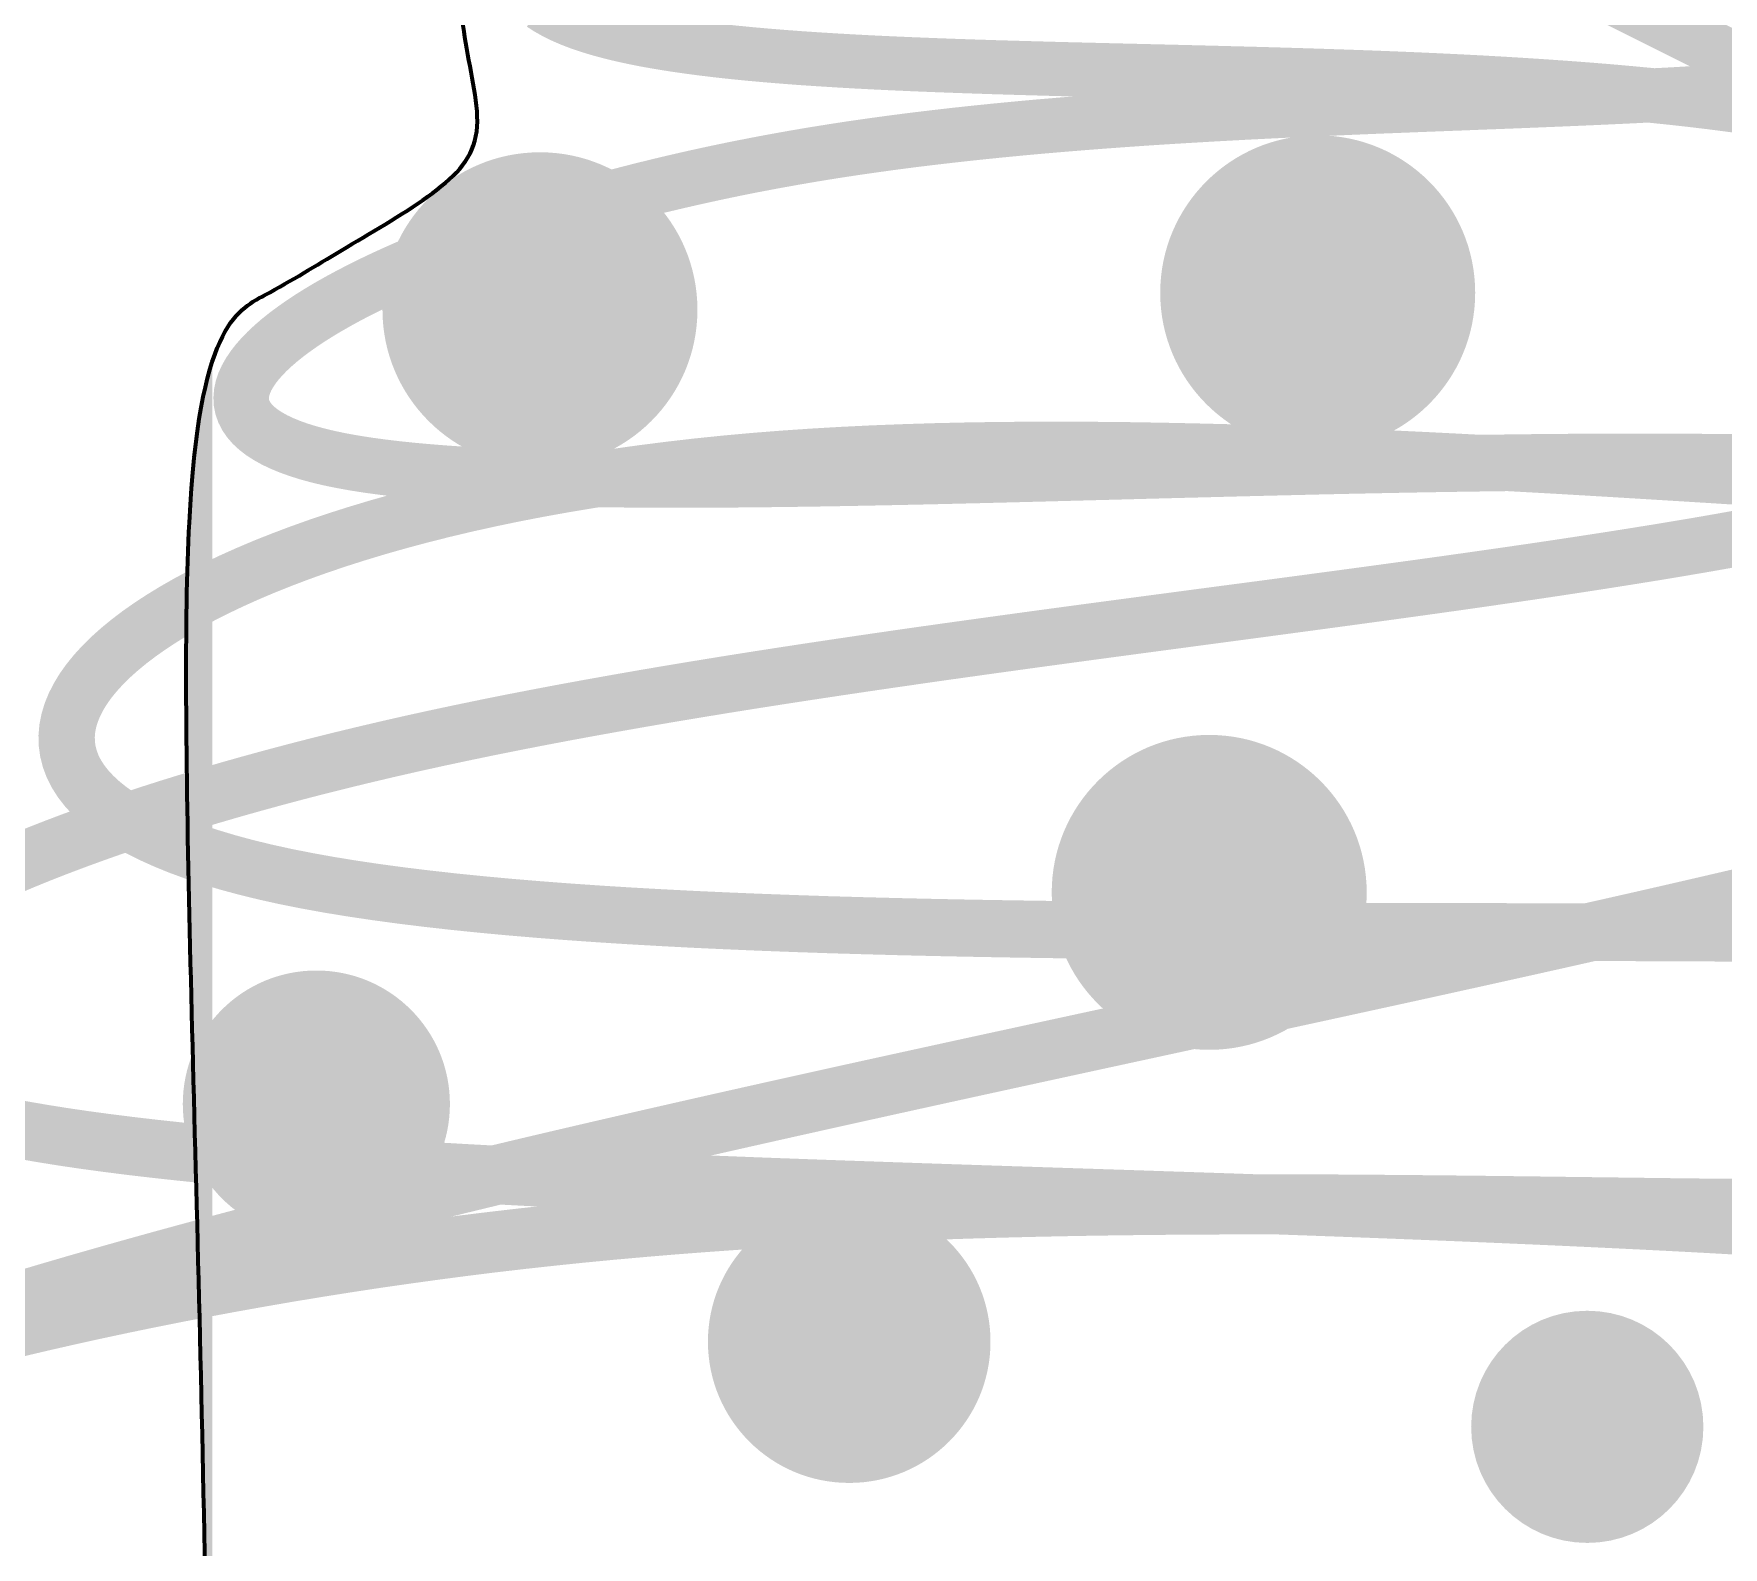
# Model space of a CAD drawing. Header units: millimetres. Extents: x 153 to 500, y 34 to 242.
# Drawn here: x 202.2 to 267.6, y 88.5 to 147.1 of the extents above; entities that cross this region are included whole.
import ezdxf

# ---------------------------------------------------------------- set-up
doc = ezdxf.new("R2010")
doc.units = ezdxf.units.MM
doc.layers.add('l1', color=7, linetype='Continuous', lineweight=211)
doc.layers.add('l3', color=7, linetype='Continuous', lineweight=211)
doc.layers.add('Star', color=7, linetype='Continuous')

msp = doc.modelspace()

# ---------------------------------------------------------------- hatches: boundary and pattern name
at = {"layer": 'l3', "transparency": 33554687}
h = msp.add_hatch(color=256, dxfattribs=at)
h.dxf.hatch_style = 1
h.set_gradient(color1=(16, 86, 137), color2=(34, 52, 110), name='INVSPHERICAL')
edge = h.paths.add_edge_path()
edge.add_arc((251.899, 137.077), 6.094, 0, 360)
h = msp.add_hatch(color=256, dxfattribs=at)
h.dxf.hatch_style = 1
h.set_gradient(color1=(255, 0, 0), color2=(128, 0, 0), name='INVSPHERICAL')
edge = h.paths.add_edge_path()
edge.add_arc((221.804, 136.421), 6.094, 0, 360)
h = msp.add_hatch(color=256, dxfattribs=at)
h.dxf.hatch_style = 1
h.set_gradient(color1=(255, 0, 0), color2=(128, 0, 0), name='INVSPHERICAL')
edge = h.paths.add_edge_path()
edge.add_arc((247.701, 113.868), 6.094, 0, 360)
h = msp.add_hatch(color=256, dxfattribs=at)
h.dxf.hatch_style = 1
h.set_gradient(color1=(255, 0, 0), color2=(128, 0, 0), name='INVSPHERICAL')
edge = h.paths.add_edge_path()
edge.add_arc((213.152, 105.676), 5.168, 0, 360)
h = msp.add_hatch(color=256, dxfattribs=at)
h.dxf.hatch_style = 1
h.set_gradient(color1=(16, 86, 137), color2=(34, 52, 110), name='INVSPHERICAL')
edge = h.paths.add_edge_path()
edge.add_arc((233.771, 96.477), 5.467, 0, 360)
h = msp.add_hatch(color=256, dxfattribs=at)
h.dxf.hatch_style = 1
h.set_gradient(color1=(255, 0, 0), color2=(128, 0, 0), name='INVSPHERICAL')
edge = h.paths.add_edge_path()
edge.add_arc((262.33, 93.181), 4.493, 0, 360)
at = {"layer": 'Star', "lineweight": 0, "true_color": 0x000000, "transparency": 33554687}
h = msp.add_hatch(color=18, dxfattribs=at)
h.dxf.hatch_style = 1
edge = h.paths.add_edge_path()
edge.add_line((209.123, 125.564), (208.709, 125.354))
edge.add_line((208.709, 125.354), (208.171, 125.065))
edge.add_line((208.171, 125.065), (208.138, 125.046))
edge.add_spline(control_points=[(208.138, 125.046), (208.123, 124.112), (208.117, 123.113), (208.118, 122.054)], knot_values=[50.772521, 50.772521, 50.772521, 50.772521, 50.874704, 50.874704, 50.874704, 50.874704], degree=3, periodic=0)
edge.add_spline(control_points=[(208.118, 122.054), (208.119, 120.596), (208.135, 119.023), (208.161, 117.348)], knot_values=[50.631782, 50.631782, 50.631782, 50.631782, 50.772521, 50.772521, 50.772521, 50.772521], degree=3, periodic=0)
edge.add_line((208.161, 117.348), (208.196, 117.359))
edge.add_line((208.196, 117.359), (208.994, 117.6))
edge.add_line((208.994, 117.6), (209.123, 117.638))
edge.add_line((209.123, 117.638), (209.123, 125.564))
edge = h.paths.add_edge_path()
edge.add_spline(control_points=[(209.123, 134.403), (208.834, 133.51), (208.586, 132.273), (208.411, 130.528)], knot_values=[51.116096, 51.116096, 51.116096, 51.116096, 51.406298, 51.406298, 51.406298, 51.406298], degree=3, periodic=0)
edge.add_spline(control_points=[(208.411, 130.528), (208.34, 129.83), (208.262, 128.784), (208.209, 127.572), (208.196, 127.253)], knot_values=[50.960292, 50.960292, 50.960292, 50.960292, 51.076388, 51.116096, 51.116096, 51.116096, 51.116096], degree=3, periodic=0)
edge.add_spline(control_points=[(208.196, 127.253), (208.193, 127.17), (208.19, 127.086), (208.187, 127.001)], knot_values=[50.949949, 50.949949, 50.949949, 50.949949, 50.960292, 50.960292, 50.960292, 50.960292], degree=3, periodic=0)
edge.add_spline(control_points=[(208.187, 127.001), (208.166, 126.386), (208.15, 125.734), (208.138, 125.046)], knot_values=[50.874704, 50.874704, 50.874704, 50.874704, 50.949949, 50.949949, 50.949949, 50.949949], degree=3, periodic=0)
edge.add_line((208.138, 125.046), (208.171, 125.065))
edge.add_line((208.171, 125.065), (208.709, 125.354))
edge.add_line((208.709, 125.354), (209.123, 125.564))
edge.add_line((209.123, 125.564), (209.123, 134.403))
edge = h.paths.add_edge_path()
edge.add_line((209.123, 115.208), (209.049, 115.23))
edge.add_line((209.049, 115.23), (208.423, 115.438))
edge.add_line((208.423, 115.438), (208.192, 115.523))
edge.add_spline(control_points=[(208.192, 115.523), (208.227, 113.708), (208.271, 111.788), (208.321, 109.778)], knot_values=[50.43527, 50.43527, 50.43527, 50.43527, 50.581699, 50.581699, 50.581699, 50.581699], degree=3, periodic=0)
edge.add_spline(control_points=[(208.321, 109.778), (208.369, 107.855), (208.421, 105.85), (208.476, 103.775)], knot_values=[50.295209, 50.295209, 50.295209, 50.295209, 50.43527, 50.43527, 50.43527, 50.43527], degree=3, periodic=0)
edge.add_line((208.476, 103.775), (208.835, 103.739))
edge.add_line((208.835, 103.739), (209.123, 103.711))
edge.add_line((209.123, 103.711), (209.123, 115.208))
edge = h.paths.add_edge_path()
edge.add_line((209.123, 117.638), (208.994, 117.6))
edge.add_line((208.994, 117.6), (208.196, 117.359))
edge.add_line((208.196, 117.359), (208.161, 117.348))
edge.add_spline(control_points=[(208.161, 117.348), (208.17, 116.753), (208.181, 116.144), (208.192, 115.523)], knot_values=[50.581699, 50.581699, 50.581699, 50.581699, 50.631782, 50.631782, 50.631782, 50.631782], degree=3, periodic=0)
edge.add_line((208.192, 115.523), (208.423, 115.438))
edge.add_line((208.423, 115.438), (209.049, 115.23))
edge.add_line((209.049, 115.23), (209.123, 115.208))
edge.add_line((209.123, 115.208), (209.123, 117.638))
edge = h.paths.add_edge_path(flags=17)
edge.add_line((209.123, 125.564), (208.709, 125.354))
edge.add_line((208.709, 125.354), (208.171, 125.065))
edge.add_line((208.171, 125.065), (208.138, 125.046))
edge.add_spline(control_points=[(208.138, 125.046), (208.123, 124.112), (208.117, 123.113), (208.118, 122.054)], knot_values=[50.772521, 50.772521, 50.772521, 50.772521, 50.874704, 50.874704, 50.874704, 50.874704], degree=3, periodic=0)
edge.add_spline(control_points=[(208.118, 122.054), (208.119, 120.596), (208.135, 119.023), (208.161, 117.348)], knot_values=[50.631782, 50.631782, 50.631782, 50.631782, 50.772521, 50.772521, 50.772521, 50.772521], degree=3, periodic=0)
edge.add_line((208.161, 117.349), (208.994, 117.6))
edge.add_line((208.994, 117.6), (209.123, 117.638))
edge.add_line((209.123, 117.638), (209.123, 125.564))
edge = h.paths.add_edge_path()
edge.add_line((209.123, 103.711), (208.835, 103.739))
edge.add_line((208.835, 103.739), (208.476, 103.775))
edge.add_spline(control_points=[(208.476, 103.775), (208.488, 103.305), (208.501, 102.83), (208.513, 102.353)], knot_values=[50.263451, 50.263451, 50.263451, 50.263451, 50.295209, 50.295209, 50.295209, 50.295209], degree=3, periodic=0)
edge.add_spline(control_points=[(208.513, 102.353), (208.516, 102.245), (208.519, 102.137), (208.522, 102.029)], knot_values=[50.256285, 50.256285, 50.256285, 50.256285, 50.263451, 50.263451, 50.263451, 50.263451], degree=3, periodic=0)
edge.add_spline(control_points=[(208.522, 102.029), (208.524, 101.948), (208.526, 101.866), (208.528, 101.784)], knot_values=[50.250877, 50.250877, 50.250877, 50.250877, 50.256285, 50.256285, 50.256285, 50.256285], degree=3, periodic=0)
edge.add_spline(control_points=[(208.528, 101.784), (208.543, 101.193), (208.559, 100.597), (208.574, 99.997)], knot_values=[50.211809, 50.211809, 50.211809, 50.211809, 50.250877, 50.250877, 50.250877, 50.250877], degree=3, periodic=0)
edge.add_line((208.574, 99.997), (209.123, 100.145))
edge.add_line((209.123, 100.145), (209.123, 103.711))
edge = h.paths.add_edge_path()
edge.add_line((209.123, 98.668), (208.774, 98.603))
edge.add_line((208.774, 98.603), (208.61, 98.572))
edge.add_spline(control_points=[(208.61, 98.572), (208.68, 95.752), (208.775, 91.706), (208.849, 87.521), (208.868, 86.348)], knot_values=[49.930051, 49.930051, 49.930051, 49.930051, 50.11116, 50.181108, 50.181108, 50.181108, 50.181108], degree=3, periodic=0)
edge.add_line((208.868, 86.348), (209.123, 86.349))
edge.add_line((209.123, 86.349), (209.123, 98.668))
edge = h.paths.add_edge_path()
edge.add_line((209.123, 100.145), (208.574, 99.997))
edge.add_spline(control_points=[(208.574, 99.997), (208.586, 99.525), (208.598, 99.049), (208.61, 98.572)], knot_values=[50.181108, 50.181108, 50.181108, 50.181108, 50.211809, 50.211809, 50.211809, 50.211809], degree=3, periodic=0)
edge.add_line((208.61, 98.572), (208.774, 98.603))
edge.add_line((208.774, 98.603), (209.123, 98.668))
edge.add_line((209.123, 98.668), (209.123, 100.145))
edge = h.paths.add_edge_path()
edge.add_line((209.123, 86.349), (208.868, 86.348))
edge.add_spline(control_points=[(208.868, 86.348), (208.874, 85.953), (208.881, 85.557), (208.887, 85.161)], knot_values=[49.906502, 49.906502, 49.906502, 49.906502, 49.930051, 49.930051, 49.930051, 49.930051], degree=3, periodic=0)
edge.add_spline(control_points=[(208.887, 85.161), (208.888, 85.062), (208.89, 84.964), (208.891, 84.865)], knot_values=[49.900636, 49.900636, 49.900636, 49.900636, 49.906502, 49.906502, 49.906502, 49.906502], degree=3, periodic=0)
edge.add_line((208.891, 84.865), (209.123, 84.854))
edge.add_line((209.123, 84.854), (209.123, 86.349))
edge = h.paths.add_edge_path()
edge.add_line((209.123, 84.854), (208.891, 84.865))
edge.add_spline(control_points=[(208.891, 84.865), (208.898, 84.446), (208.904, 84.027), (208.91, 83.607)], knot_values=[49.875781, 49.875781, 49.875781, 49.875781, 49.900636, 49.900636, 49.900636, 49.900636], degree=3, periodic=0)
edge.add_spline(control_points=[(208.91, 83.607), (208.914, 83.349), (208.917, 83.091), (208.921, 82.832)], knot_values=[49.860479, 49.860479, 49.860479, 49.860479, 49.875781, 49.875781, 49.875781, 49.875781], degree=3, periodic=0)
edge.add_spline(control_points=[(208.921, 82.832), (208.935, 81.82), (208.948, 80.807), (208.96, 79.794)], knot_values=[49.800649, 49.800649, 49.800649, 49.800649, 49.860479, 49.860479, 49.860479, 49.860479], degree=3, periodic=0)
edge.add_line((208.96, 79.794), (209.123, 79.816))
edge.add_line((209.123, 79.816), (209.123, 84.854))
edge = h.paths.add_edge_path()
edge.add_line((209.123, 79.816), (208.96, 79.794))
edge.add_spline(control_points=[(208.96, 79.794), (208.987, 77.613), (209.009, 75.434), (209.027, 73.281)], knot_values=[49.67186, 49.67186, 49.67186, 49.67186, 49.800649, 49.800649, 49.800649, 49.800649], degree=3, periodic=0)
edge.add_spline(control_points=[(209.027, 73.281), (209.036, 72.224), (209.044, 71.174), (209.052, 70.132)], knot_values=[49.608624, 49.608624, 49.608624, 49.608624, 49.67186, 49.67186, 49.67186, 49.67186], degree=3, periodic=0)
edge.add_line((209.052, 70.132), (209.123, 70.137))
edge.add_line((209.123, 70.137), (209.123, 79.816))
edge = h.paths.add_edge_path()
edge.add_line((209.123, 70.137), (209.052, 70.132))
edge.add_spline(control_points=[(209.052, 70.132), (209.068, 67.854), (209.081, 65.621), (209.09, 63.462)], knot_values=[49.470287, 49.470287, 49.470287, 49.470287, 49.608624, 49.608624, 49.608624, 49.608624], degree=3, periodic=0)
edge.add_line((209.09, 63.462), (209.123, 63.461))
edge.add_line((209.123, 63.461), (209.123, 70.137))
h = msp.add_hatch(color=18, dxfattribs=at)
h.dxf.hatch_style = 1
edge = h.paths.add_edge_path()
edge.add_line((209.123, 125.564), (208.709, 125.354))
edge.add_line((208.709, 125.354), (208.171, 125.065))
edge.add_line((208.171, 125.065), (208.138, 125.046))
edge.add_spline(control_points=[(208.138, 125.046), (208.123, 124.112), (208.117, 123.113), (208.118, 122.054)], knot_values=[50.772521, 50.772521, 50.772521, 50.772521, 50.874704, 50.874704, 50.874704, 50.874704], degree=3, periodic=0)
edge.add_spline(control_points=[(208.118, 122.054), (208.119, 120.596), (208.135, 119.023), (208.161, 117.348)], knot_values=[50.631782, 50.631782, 50.631782, 50.631782, 50.772521, 50.772521, 50.772521, 50.772521], degree=3, periodic=0)
edge.add_line((208.161, 117.348), (208.196, 117.359))
edge.add_line((208.196, 117.359), (208.994, 117.6))
edge.add_line((208.994, 117.6), (209.123, 117.638))
edge.add_line((209.123, 117.638), (209.123, 125.564))
edge = h.paths.add_edge_path()
edge.add_line((209.123, 117.638), (208.994, 117.6))
edge.add_line((208.994, 117.6), (208.196, 117.359))
edge.add_line((208.196, 117.359), (208.161, 117.348))
edge.add_spline(control_points=[(208.161, 117.348), (208.17, 116.753), (208.181, 116.144), (208.192, 115.523)], knot_values=[50.581699, 50.581699, 50.581699, 50.581699, 50.631782, 50.631782, 50.631782, 50.631782], degree=3, periodic=0)
edge.add_line((208.192, 115.523), (208.423, 115.438))
edge.add_line((208.423, 115.438), (209.049, 115.23))
edge.add_line((209.049, 115.23), (209.123, 115.208))
edge.add_line((209.123, 115.208), (209.123, 117.638))
edge = h.paths.add_edge_path()
edge.add_line((209.123, 115.208), (209.049, 115.23))
edge.add_line((209.049, 115.23), (208.423, 115.438))
edge.add_line((208.423, 115.438), (208.192, 115.523))
edge.add_spline(control_points=[(208.192, 115.523), (208.227, 113.708), (208.271, 111.788), (208.321, 109.778)], knot_values=[50.43527, 50.43527, 50.43527, 50.43527, 50.581699, 50.581699, 50.581699, 50.581699], degree=3, periodic=0)
edge.add_spline(control_points=[(208.321, 109.778), (208.369, 107.855), (208.421, 105.85), (208.476, 103.775)], knot_values=[50.295209, 50.295209, 50.295209, 50.295209, 50.43527, 50.43527, 50.43527, 50.43527], degree=3, periodic=0)
edge.add_line((208.476, 103.775), (208.835, 103.739))
edge.add_line((208.835, 103.739), (209.123, 103.711))
edge.add_line((209.123, 103.711), (209.123, 115.208))
edge = h.paths.add_edge_path()
edge.add_spline(control_points=[(209.123, 134.403), (208.834, 133.51), (208.586, 132.273), (208.411, 130.528)], knot_values=[51.116096, 51.116096, 51.116096, 51.116096, 51.406298, 51.406298, 51.406298, 51.406298], degree=3, periodic=0)
edge.add_spline(control_points=[(208.411, 130.528), (208.34, 129.83), (208.262, 128.784), (208.209, 127.572), (208.196, 127.253)], knot_values=[50.960292, 50.960292, 50.960292, 50.960292, 51.076388, 51.116096, 51.116096, 51.116096, 51.116096], degree=3, periodic=0)
edge.add_spline(control_points=[(208.196, 127.253), (208.193, 127.17), (208.19, 127.086), (208.187, 127.001)], knot_values=[50.949949, 50.949949, 50.949949, 50.949949, 50.960292, 50.960292, 50.960292, 50.960292], degree=3, periodic=0)
edge.add_spline(control_points=[(208.187, 127.001), (208.166, 126.386), (208.15, 125.734), (208.138, 125.046)], knot_values=[50.874704, 50.874704, 50.874704, 50.874704, 50.949949, 50.949949, 50.949949, 50.949949], degree=3, periodic=0)
edge.add_line((208.138, 125.046), (208.171, 125.065))
edge.add_line((208.171, 125.065), (208.709, 125.354))
edge.add_line((208.709, 125.354), (209.123, 125.564))
edge.add_line((209.123, 125.564), (209.123, 134.403))
edge = h.paths.add_edge_path()
edge.add_line((209.123, 103.711), (208.835, 103.739))
edge.add_line((208.835, 103.739), (208.476, 103.775))
edge.add_spline(control_points=[(208.476, 103.775), (208.488, 103.305), (208.501, 102.83), (208.513, 102.353)], knot_values=[50.263451, 50.263451, 50.263451, 50.263451, 50.295209, 50.295209, 50.295209, 50.295209], degree=3, periodic=0)
edge.add_spline(control_points=[(208.513, 102.353), (208.516, 102.245), (208.519, 102.137), (208.522, 102.029)], knot_values=[50.256285, 50.256285, 50.256285, 50.256285, 50.263451, 50.263451, 50.263451, 50.263451], degree=3, periodic=0)
edge.add_spline(control_points=[(208.522, 102.029), (208.524, 101.948), (208.526, 101.866), (208.528, 101.784)], knot_values=[50.250877, 50.250877, 50.250877, 50.250877, 50.256285, 50.256285, 50.256285, 50.256285], degree=3, periodic=0)
edge.add_spline(control_points=[(208.528, 101.784), (208.543, 101.193), (208.559, 100.597), (208.574, 99.997)], knot_values=[50.211809, 50.211809, 50.211809, 50.211809, 50.250877, 50.250877, 50.250877, 50.250877], degree=3, periodic=0)
edge.add_line((208.574, 99.997), (209.123, 100.145))
edge.add_line((209.123, 100.145), (209.123, 103.711))
edge = h.paths.add_edge_path()
edge.add_line((209.123, 98.668), (208.774, 98.603))
edge.add_line((208.774, 98.603), (208.61, 98.572))
edge.add_spline(control_points=[(208.61, 98.572), (208.68, 95.752), (208.775, 91.706), (208.849, 87.521), (208.868, 86.348)], knot_values=[49.930051, 49.930051, 49.930051, 49.930051, 50.11116, 50.181108, 50.181108, 50.181108, 50.181108], degree=3, periodic=0)
edge.add_line((208.868, 86.348), (209.123, 86.349))
edge.add_line((209.123, 86.349), (209.123, 98.668))
edge = h.paths.add_edge_path()
edge.add_line((209.123, 100.145), (208.574, 99.997))
edge.add_spline(control_points=[(208.574, 99.997), (208.586, 99.525), (208.598, 99.049), (208.61, 98.572)], knot_values=[50.181108, 50.181108, 50.181108, 50.181108, 50.211809, 50.211809, 50.211809, 50.211809], degree=3, periodic=0)
edge.add_line((208.61, 98.572), (208.774, 98.603))
edge.add_line((208.774, 98.603), (209.123, 98.668))
edge.add_line((209.123, 98.668), (209.123, 100.145))
edge = h.paths.add_edge_path()
edge.add_line((209.123, 86.349), (208.868, 86.348))
edge.add_spline(control_points=[(208.868, 86.348), (208.874, 85.953), (208.881, 85.557), (208.887, 85.161)], knot_values=[49.906502, 49.906502, 49.906502, 49.906502, 49.930051, 49.930051, 49.930051, 49.930051], degree=3, periodic=0)
edge.add_spline(control_points=[(208.887, 85.161), (208.888, 85.062), (208.89, 84.964), (208.891, 84.865)], knot_values=[49.900636, 49.900636, 49.900636, 49.900636, 49.906502, 49.906502, 49.906502, 49.906502], degree=3, periodic=0)
edge.add_line((208.891, 84.865), (209.123, 84.854))
edge.add_line((209.123, 84.854), (209.123, 86.349))
edge = h.paths.add_edge_path()
edge.add_line((209.123, 84.854), (208.891, 84.865))
edge.add_spline(control_points=[(208.891, 84.865), (208.898, 84.446), (208.904, 84.027), (208.91, 83.607)], knot_values=[49.875781, 49.875781, 49.875781, 49.875781, 49.900636, 49.900636, 49.900636, 49.900636], degree=3, periodic=0)
edge.add_spline(control_points=[(208.91, 83.607), (208.914, 83.349), (208.917, 83.091), (208.921, 82.832)], knot_values=[49.860479, 49.860479, 49.860479, 49.860479, 49.875781, 49.875781, 49.875781, 49.875781], degree=3, periodic=0)
edge.add_spline(control_points=[(208.921, 82.832), (208.935, 81.82), (208.948, 80.807), (208.96, 79.794)], knot_values=[49.800649, 49.800649, 49.800649, 49.800649, 49.860479, 49.860479, 49.860479, 49.860479], degree=3, periodic=0)
edge.add_line((208.96, 79.794), (209.123, 79.816))
edge.add_line((209.123, 79.816), (209.123, 84.854))
edge = h.paths.add_edge_path()
edge.add_line((209.123, 79.816), (208.96, 79.794))
edge.add_spline(control_points=[(208.96, 79.794), (208.987, 77.613), (209.009, 75.434), (209.027, 73.281)], knot_values=[49.67186, 49.67186, 49.67186, 49.67186, 49.800649, 49.800649, 49.800649, 49.800649], degree=3, periodic=0)
edge.add_spline(control_points=[(209.027, 73.281), (209.036, 72.224), (209.044, 71.174), (209.052, 70.132)], knot_values=[49.608624, 49.608624, 49.608624, 49.608624, 49.67186, 49.67186, 49.67186, 49.67186], degree=3, periodic=0)
edge.add_line((209.052, 70.132), (209.123, 70.137))
edge.add_line((209.123, 70.137), (209.123, 79.816))

# ---------------------------------------------------------------- linework, layer by layer
at = {"layer": 'l1', "color": 253, "true_color": 0xa1a1a1}
for points in [[(262.742, 148.771, 2.053, 2.054, 0), (263.714, 148.285, 2.054, 2.055, 0), (264.689, 147.798, 2.055, 2.056, 0), (265.665, 147.311, 2.056, 2.057, 0), (266.641, 146.824, 2.057, 2.058, 0), (267.617, 146.338, 2.058, 2.059, 0), (268.591, 145.852, 2.059, 2.06, 0), (269.562, 145.368, 2.06, 2.061, 0)], [(269.57, 129.836, 2.11, 2.111, 0), (268.395, 129.91, 2.111, 2.113, 0), (267.206, 129.986, 2.113, 2.114, 0), (266.003, 130.061, 2.114, 2.115, 0), (264.788, 130.136, 2.115, 2.116, 0), (263.562, 130.211, 2.116, 2.117, 0), (262.326, 130.285, 2.117, 2.118, 0), (261.08, 130.358, 2.118, 2.12, 0), (259.826, 130.429, 2.12, 2.121, 0), (258.566, 130.498, 2.121, 2.122, 0), (257.299, 130.564, 2.122, 2.123, 0), (256.027, 130.628, 2.123, 2.124, 0), (254.752, 130.688, 2.124, 2.126, 0), (253.474, 130.745, 2.126, 2.127, 0), (252.194, 130.797, 2.127, 2.128, 0), (250.913, 130.845, 2.128, 2.129, 0), (249.633, 130.888, 2.129, 2.131, 0), (248.354, 130.926, 2.131, 2.132, 0), (247.078, 130.957, 2.132, 2.133, 0), (245.805, 130.983, 2.133, 2.134, 0), (244.537, 131.003, 2.134, 2.135, 0), (243.275, 131.015, 2.135, 2.137, 0), (242.019, 131.02, 2.137, 2.138, 0), (240.772, 131.017, 2.138, 2.139, 0), (239.533, 131.007, 2.139, 2.14, 0), (238.304, 130.987, 2.14, 2.141, 0), (237.086, 130.959, 2.141, 2.142, 0), (235.88, 130.921, 2.142, 2.144, 0), (234.687, 130.874, 2.144, 2.145, 0), (233.508, 130.816, 2.145, 2.146, 0), (232.345, 130.748, 2.146, 2.147, 0), (231.198, 130.669, 2.147, 2.148, 0), (230.068, 130.579, 2.148, 2.149, 0), (228.957, 130.477, 2.149, 2.15, 0), (227.864, 130.364, 2.15, 2.151, 0), (226.791, 130.239, 2.151, 2.152, 0), (225.737, 130.104, 2.152, 2.153, 0), (224.703, 129.958, 2.153, 2.154, 0), (223.689, 129.802, 2.154, 2.155, 0), (222.695, 129.636, 2.155, 2.156, 0), (221.722, 129.461, 2.156, 2.157, 0), (220.771, 129.277, 2.157, 2.158, 0), (219.841, 129.084, 2.158, 2.159, 0), (218.933, 128.883, 2.159, 2.16, 0), (218.047, 128.673, 2.16, 2.161, 0), (217.183, 128.455, 2.161, 2.161, 0), (216.343, 128.23, 2.161, 2.162, 0), (215.526, 127.998, 2.162, 2.163, 0), (214.732, 127.759, 2.163, 2.164, 0), (213.963, 127.514, 2.164, 2.164, 0), (213.217, 127.262, 2.164, 2.165, 0), (212.496, 127.004, 2.165, 2.166, 0), (211.801, 126.741, 2.166, 2.167, 0), (211.13, 126.473, 2.167, 2.167, 0), (210.486, 126.2, 2.167, 2.168, 0), (209.867, 125.922, 2.168, 2.169, 0), (209.275, 125.64, 2.169, 2.169, 0), (208.709, 125.354, 2.169, 2.17, 0), (208.171, 125.065, 2.17, 2.17, 0), (207.659, 124.772, 2.17, 2.171, 0), (207.176, 124.476, 2.171, 2.171, 0), (206.721, 124.178, 2.171, 2.172, 0), (206.294, 123.878, 2.172, 2.172, 0), (205.896, 123.575, 2.172, 2.173, 0), (205.527, 123.271, 2.173, 2.173, 0), (205.187, 122.966, 2.173, 2.174, 0), (204.878, 122.66, 2.174, 2.174, 0), (204.598, 122.353, 2.174, 2.174, 0), (204.349, 122.046, 2.174, 2.175, 0), (204.131, 121.739, 2.175, 2.175, 0), (203.944, 121.432, 2.175, 2.175, 0), (203.789, 121.126, 2.175, 2.176, 0), (203.665, 120.821, 2.176, 2.176, 0), (203.574, 120.518, 2.176, 2.176, 0), (203.515, 120.216, 2.176, 2.177, 0), (203.489, 119.916, 2.177, 2.177, 0), (203.497, 119.618, 2.177, 2.177, 0), (203.538, 119.323, 2.177, 2.178, 0), (203.613, 119.031, 2.178, 2.178, 0), (203.722, 118.742, 2.178, 2.178, 0), (203.866, 118.457, 2.178, 2.178, 0), (204.045, 118.176, 2.178, 2.179, 0), (204.26, 117.899, 2.179, 2.179, 0), (204.51, 117.627, 2.179, 2.179, 0), (204.796, 117.359, 2.179, 2.18, 0), (205.118, 117.097, 2.18, 2.18, 0), (205.478, 116.841, 2.18, 2.181, 0), (205.874, 116.59, 2.181, 2.181, 0), (206.307, 116.346, 2.181, 2.182, 0), (206.779, 116.108, 2.182, 2.182, 0), (207.288, 115.878, 2.182, 2.183, 0), (207.836, 115.654, 2.183, 2.183, 0), (208.423, 115.438, 2.183, 2.184, 0), (209.049, 115.23, 2.184, 2.185, 0), (209.714, 115.03, 2.185, 2.185, 0), (210.42, 114.839, 2.185, 2.186, 0), (211.165, 114.657, 2.186, 2.187, 0), (211.951, 114.483, 2.187, 2.188, 0), (212.776, 114.319, 2.188, 2.189, 0), (213.639, 114.163, 2.189, 2.189, 0), (214.539, 114.016, 2.189, 2.19, 0), (215.475, 113.877, 2.19, 2.191, 0), (216.445, 113.746, 2.191, 2.192, 0), (217.448, 113.623, 2.192, 2.193, 0), (218.484, 113.507, 2.193, 2.194, 0), (219.551, 113.399, 2.194, 2.195, 0), (220.647, 113.297, 2.195, 2.196, 0), (221.772, 113.203, 2.196, 2.197, 0), (222.924, 113.115, 2.197, 2.199, 0), (224.102, 113.033, 2.199, 2.2, 0), (225.305, 112.957, 2.2, 2.201, 0), (226.532, 112.888, 2.201, 2.202, 0), (227.781, 112.823, 2.202, 2.203, 0), (229.052, 112.765, 2.203, 2.205, 0), (230.342, 112.711, 2.205, 2.206, 0), (231.652, 112.662, 2.206, 2.207, 0), (232.979, 112.617, 2.207, 2.208, 0), (234.323, 112.578, 2.208, 2.21, 0), (235.682, 112.542, 2.21, 2.211, 0), (237.055, 112.51, 2.211, 2.212, 0), (238.441, 112.482, 2.212, 2.214, 0), (239.838, 112.457, 2.214, 2.215, 0), (241.247, 112.435, 2.215, 2.216, 0), (242.664, 112.416, 2.216, 2.218, 0), (244.089, 112.4, 2.218, 2.219, 0), (245.522, 112.387, 2.219, 2.22, 0), (246.96, 112.376, 2.22, 2.222, 0), (248.402, 112.366, 2.222, 2.223, 0), (249.848, 112.359, 2.223, 2.225, 0), (251.296, 112.352, 2.225, 2.226, 0), (252.744, 112.347, 2.226, 2.227, 0), (254.193, 112.344, 2.227, 2.229, 0), (255.64, 112.34, 2.229, 2.23, 0), (257.084, 112.338, 2.23, 2.231, 0), (258.524, 112.336, 2.231, 2.233, 0), (259.959, 112.333, 2.233, 2.234, 0), (261.387, 112.331, 2.234, 2.236, 0), (262.808, 112.328, 2.236, 2.237, 0), (264.221, 112.324, 2.237, 2.238, 0), (265.623, 112.32, 2.238, 2.24, 0), (267.014, 112.314, 2.24, 2.241, 0), (268.393, 112.307, 2.241, 2.242, 0), (269.758, 112.298, 2.242, 2.244, 0)], [(269.414, 101.613, 2.308, 2.309, 0), (268.402, 101.621, 2.309, 2.31, 0), (267.381, 101.631, 2.31, 2.311, 0), (266.351, 101.641, 2.311, 2.312, 0), (265.313, 101.653, 2.312, 2.313, 0), (264.266, 101.666, 2.313, 2.314, 0), (263.211, 101.679, 2.314, 2.315, 0), (262.149, 101.692, 2.315, 2.316, 0), (261.079, 101.705, 2.316, 2.317, 0), (260.003, 101.719, 2.317, 2.318, 0), (258.919, 101.731, 2.318, 2.319, 0), (257.829, 101.744, 2.319, 2.32, 0), (256.732, 101.755, 2.32, 2.321, 0), (255.63, 101.765, 2.321, 2.322, 0), (254.522, 101.774, 2.322, 2.324, 0), (253.408, 101.782, 2.324, 2.325, 0), (252.289, 101.788, 2.325, 2.326, 0), (251.165, 101.792, 2.326, 2.327, 0), (250.037, 101.793, 2.327, 2.328, 0), (248.904, 101.793, 2.328, 2.329, 0), (247.767, 101.789, 2.329, 2.33, 0), (246.626, 101.783, 2.33, 2.331, 0), (245.482, 101.774, 2.331, 2.332, 0), (244.335, 101.761, 2.332, 2.333, 0), (243.184, 101.745, 2.333, 2.334, 0), (242.031, 101.725, 2.334, 2.335, 0), (240.875, 101.701, 2.335, 2.337, 0), (239.717, 101.673, 2.337, 2.338, 0), (238.558, 101.64, 2.338, 2.339, 0), (237.397, 101.603, 2.339, 2.34, 0), (236.234, 101.561, 2.34, 2.341, 0), (235.07, 101.514, 2.341, 2.342, 0), (233.906, 101.461, 2.342, 2.343, 0), (232.741, 101.403, 2.343, 2.344, 0), (231.576, 101.339, 2.344, 2.345, 0), (230.411, 101.269, 2.345, 2.347, 0), (229.246, 101.193, 2.347, 2.348, 0), (228.082, 101.11, 2.348, 2.349, 0), (226.918, 101.021, 2.349, 2.35, 0), (225.756, 100.924, 2.35, 2.351, 0), (224.596, 100.821, 2.351, 2.352, 0), (223.437, 100.71, 2.352, 2.353, 0), (222.28, 100.591, 2.353, 2.354, 0), (221.125, 100.465, 2.354, 2.355, 0), (219.973, 100.331, 2.355, 2.357, 0), (218.824, 100.189, 2.357, 2.358, 0), (217.679, 100.039, 2.358, 2.359, 0), (216.54, 99.882, 2.359, 2.36, 0), (215.406, 99.719, 2.36, 2.361, 0), (214.279, 99.548, 2.361, 2.362, 0), (213.16, 99.371, 2.362, 2.363, 0), (212.049, 99.188, 2.363, 2.364, 0), (210.947, 98.998, 2.364, 2.365, 0), (209.855, 98.803, 2.365, 2.366, 0), (208.774, 98.603, 2.366, 2.367, 0), (207.705, 98.398, 2.367, 2.368, 0), (206.648, 98.187, 2.368, 2.369, 0), (205.605, 97.972, 2.369, 2.37, 0), (204.576, 97.753, 2.37, 2.371, 0), (203.562, 97.529, 2.371, 2.372, 0), (202.563, 97.302, 2.372, 2.373, 0), (201.582, 97.071, 2.373, 2.374, 0), (200.618, 96.837, 2.374, 2.375, 0)]]:
    msp.add_lwpolyline(points, format="xyseb", dxfattribs=at)
at = {"layer": 'l1', "color": 7, "true_color": 0xf2f2f2}
for points in [[(221.864, 148.247, 2.076, 2.077, 0), (222.111, 148.087, 2.077, 2.077, 0), (222.382, 147.934, 2.077, 2.077, 0), (222.678, 147.787, 2.077, 2.078, 0), (223, 147.647, 2.078, 2.078, 0), (223.347, 147.514, 2.078, 2.078, 0), (223.72, 147.388, 2.078, 2.079, 0), (224.117, 147.268, 2.079, 2.079, 0), (224.538, 147.155, 2.079, 2.08, 0), (224.982, 147.047, 2.08, 2.08, 0), (225.449, 146.946, 2.08, 2.081, 0), (225.938, 146.85, 2.081, 2.081, 0), (226.448, 146.76, 2.081, 2.082, 0), (226.979, 146.675, 2.082, 2.082, 0), (227.53, 146.595, 2.082, 2.083, 0), (228.101, 146.52, 2.083, 2.083, 0), (228.69, 146.449, 2.083, 2.084, 0), (229.298, 146.383, 2.084, 2.085, 0), (229.924, 146.321, 2.085, 2.085, 0), (230.566, 146.264, 2.085, 2.086, 0), (231.225, 146.21, 2.086, 2.087, 0), (231.9, 146.159, 2.087, 2.087, 0), (232.59, 146.113, 2.087, 2.088, 0), (233.295, 146.069, 2.088, 2.089, 0), (234.014, 146.028, 2.089, 2.089, 0), (234.746, 145.99, 2.089, 2.09, 0), (235.491, 145.955, 2.09, 2.091, 0), (236.248, 145.922, 2.091, 2.092, 0), (237.016, 145.891, 2.092, 2.092, 0), (237.795, 145.862, 2.092, 2.093, 0), (238.585, 145.835, 2.093, 2.094, 0), (239.384, 145.809, 2.094, 2.095, 0), (240.192, 145.785, 2.095, 2.096, 0), (241.009, 145.762, 2.096, 2.096, 0), (241.833, 145.739, 2.096, 2.097, 0), (242.665, 145.718, 2.097, 2.098, 0), (243.503, 145.697, 2.098, 2.099, 0), (244.347, 145.676, 2.099, 2.1, 0), (245.197, 145.655, 2.1, 2.101, 0), (246.051, 145.634, 2.101, 2.101, 0), (246.909, 145.613, 2.101, 2.102, 0), (247.771, 145.591, 2.102, 2.103, 0), (248.636, 145.568, 2.103, 2.104, 0), (249.502, 145.545, 2.104, 2.105, 0), (250.371, 145.52, 2.105, 2.106, 0), (251.24, 145.494, 2.106, 2.107, 0), (252.11, 145.466, 2.107, 2.107, 0), (252.979, 145.437, 2.107, 2.108, 0), (253.848, 145.406, 2.108, 2.109, 0), (254.715, 145.372, 2.109, 2.11, 0), (255.58, 145.336, 2.11, 2.111, 0), (256.443, 145.297, 2.111, 2.112, 0), (257.302, 145.255, 2.112, 2.113, 0), (258.157, 145.211, 2.113, 2.113, 0), (259.007, 145.163, 2.113, 2.114, 0), (259.853, 145.111, 2.114, 2.115, 0), (260.692, 145.056, 2.115, 2.116, 0), (261.525, 144.997, 2.116, 2.117, 0), (262.351, 144.934, 2.117, 2.118, 0), (263.17, 144.867, 2.118, 2.118, 0), (263.98, 144.795, 2.118, 2.119, 0), (264.781, 144.719, 2.119, 2.12, 0), (265.573, 144.637, 2.12, 2.121, 0), (266.354, 144.551, 2.121, 2.121, 0), (267.125, 144.459, 2.121, 2.122, 0), (267.885, 144.361, 2.122, 2.123, 0), (268.632, 144.258, 2.123, 2.124, 0), (269.367, 144.149, 2.124, 2.124, 0)], [(269.386, 127.798, 2.162, 2.163, 0), (268.525, 127.638, 2.163, 2.163, 0), (267.647, 127.48, 2.163, 2.164, 0), (266.753, 127.323, 2.164, 2.165, 0), (265.843, 127.169, 2.165, 2.166, 0), (264.919, 127.016, 2.166, 2.167, 0), (263.98, 126.865, 2.167, 2.168, 0), (263.028, 126.715, 2.168, 2.169, 0), (262.063, 126.566, 2.169, 2.17, 0), (261.086, 126.418, 2.17, 2.171, 0), (260.096, 126.271, 2.171, 2.172, 0), (259.096, 126.126, 2.172, 2.173, 0), (258.085, 125.981, 2.173, 2.174, 0), (257.064, 125.836, 2.174, 2.175, 0), (256.034, 125.692, 2.175, 2.176, 0), (254.995, 125.549, 2.176, 2.177, 0), (253.947, 125.406, 2.177, 2.178, 0), (252.893, 125.263, 2.178, 2.179, 0), (251.831, 125.12, 2.179, 2.18, 0), (250.763, 124.977, 2.18, 2.181, 0), (249.689, 124.833, 2.181, 2.183, 0), (248.611, 124.69, 2.183, 2.184, 0), (247.527, 124.546, 2.184, 2.185, 0), (246.44, 124.401, 2.185, 2.186, 0), (245.35, 124.256, 2.186, 2.187, 0), (244.257, 124.11, 2.187, 2.188, 0), (243.161, 123.963, 2.188, 2.189, 0), (242.065, 123.815, 2.189, 2.19, 0), (240.967, 123.666, 2.19, 2.191, 0), (239.87, 123.515, 2.191, 2.192, 0), (238.772, 123.363, 2.192, 2.193, 0), (237.676, 123.21, 2.193, 2.195, 0), (236.581, 123.055, 2.195, 2.196, 0), (235.489, 122.898, 2.196, 2.197, 0), (234.399, 122.739, 2.197, 2.198, 0), (233.312, 122.578, 2.198, 2.199, 0), (232.23, 122.415, 2.199, 2.2, 0), (231.152, 122.25, 2.2, 2.201, 0), (230.08, 122.083, 2.201, 2.202, 0), (229.013, 121.913, 2.202, 2.203, 0), (227.953, 121.74, 2.203, 2.204, 0), (226.899, 121.565, 2.204, 2.205, 0), (225.854, 121.387, 2.205, 2.206, 0), (224.816, 121.205, 2.206, 2.207, 0), (223.788, 121.021, 2.207, 2.208, 0), (222.769, 120.834, 2.208, 2.209, 0), (221.76, 120.643, 2.209, 2.21, 0), (220.762, 120.449, 2.21, 2.211, 0), (219.775, 120.251, 2.211, 2.212, 0), (218.8, 120.049, 2.212, 2.213, 0), (217.837, 119.844, 2.213, 2.214, 0), (216.888, 119.635, 2.214, 2.215, 0), (215.952, 119.422, 2.215, 2.216, 0), (215.03, 119.205, 2.216, 2.217, 0), (214.122, 118.985, 2.217, 2.218, 0), (213.229, 118.762, 2.218, 2.219, 0), (212.35, 118.535, 2.219, 2.22, 0), (211.487, 118.305, 2.22, 2.221, 0), (210.64, 118.073, 2.221, 2.222, 0), (209.809, 117.838, 2.222, 2.222, 0), (208.994, 117.6, 2.222, 2.223, 0), (208.196, 117.359, 2.223, 2.224, 0), (207.416, 117.117, 2.224, 2.225, 0), (206.652, 116.872, 2.225, 2.226, 0), (205.907, 116.626, 2.226, 2.226, 0), (205.18, 116.377, 2.226, 2.227, 0), (204.472, 116.127, 2.227, 2.228, 0), (203.783, 115.875, 2.228, 2.229, 0), (203.113, 115.622, 2.229, 2.229, 0), (202.463, 115.368, 2.229, 2.23, 0), (201.834, 115.112, 2.23, 2.231, 0), (201.224, 114.856, 2.231, 2.231, 0), (200.636, 114.599, 2.231, 2.232, 0)], [(200.381, 104.943, 2.249, 2.249, 0), (201.079, 104.8, 2.249, 2.25, 0), (201.811, 104.663, 2.25, 2.251, 0), (202.578, 104.531, 2.251, 2.252, 0), (203.379, 104.403, 2.252, 2.252, 0), (204.212, 104.281, 2.252, 2.253, 0), (205.076, 104.164, 2.253, 2.254, 0), (205.972, 104.051, 2.254, 2.255, 0), (206.897, 103.943, 2.255, 2.256, 0), (207.852, 103.839, 2.256, 2.257, 0), (208.835, 103.739, 2.257, 2.258, 0), (209.845, 103.643, 2.258, 2.259, 0), (210.882, 103.55, 2.259, 2.26, 0), (211.945, 103.462, 2.26, 2.261, 0), (213.033, 103.377, 2.261, 2.262, 0), (214.145, 103.295, 2.262, 2.263, 0), (215.279, 103.217, 2.263, 2.265, 0), (216.437, 103.141, 2.265, 2.266, 0), (217.615, 103.069, 2.266, 2.267, 0), (218.814, 102.999, 2.267, 2.268, 0), (220.033, 102.932, 2.268, 2.269, 0), (221.271, 102.867, 2.269, 2.271, 0), (222.527, 102.804, 2.271, 2.272, 0), (223.8, 102.744, 2.272, 2.273, 0), (225.09, 102.685, 2.273, 2.274, 0), (226.395, 102.628, 2.274, 2.276, 0), (227.714, 102.573, 2.276, 2.277, 0), (229.047, 102.52, 2.277, 2.278, 0), (230.393, 102.467, 2.278, 2.28, 0), (231.752, 102.416, 2.28, 2.281, 0), (233.121, 102.366, 2.281, 2.283, 0), (234.501, 102.317, 2.283, 2.284, 0), (235.89, 102.268, 2.284, 2.285, 0), (237.288, 102.22, 2.285, 2.287, 0), (238.693, 102.172, 2.287, 2.288, 0), (240.106, 102.125, 2.288, 2.289, 0), (241.524, 102.078, 2.289, 2.291, 0), (242.948, 102.03, 2.291, 2.292, 0), (244.376, 101.983, 2.292, 2.294, 0), (245.808, 101.934, 2.294, 2.295, 0), (247.242, 101.886, 2.295, 2.297, 0), (248.678, 101.837, 2.297, 2.298, 0), (250.115, 101.786, 2.298, 2.299, 0), (251.552, 101.735, 2.299, 2.301, 0), (252.988, 101.683, 2.301, 2.302, 0), (254.423, 101.629, 2.302, 2.304, 0), (255.855, 101.574, 2.304, 2.305, 0), (257.283, 101.517, 2.305, 2.306, 0), (258.708, 101.458, 2.306, 2.308, 0), (260.127, 101.398, 2.308, 2.309, 0), (261.541, 101.335, 2.309, 2.311, 0), (262.947, 101.27, 2.311, 2.312, 0), (264.346, 101.203, 2.312, 2.313, 0), (265.737, 101.133, 2.313, 2.315, 0), (267.118, 101.06, 2.315, 2.316, 0), (268.489, 100.984, 2.316, 2.318, 0), (269.849, 100.906, 2.318, 2.319, 0)]]:
    msp.add_lwpolyline(points, format="xyseb", dxfattribs=at)
at = {"layer": 'l1', "color": 254, "true_color": 0xd1d1d1}
for points in [[(268.725, 144.967, 2.084, 2.085, 0), (268.099, 144.919, 2.085, 2.085, 0), (267.461, 144.874, 2.085, 2.086, 0), (266.81, 144.831, 2.086, 2.087, 0), (266.147, 144.791, 2.087, 2.087, 0), (265.473, 144.752, 2.087, 2.088, 0), (264.787, 144.716, 2.088, 2.089, 0), (264.091, 144.68, 2.089, 2.089, 0), (263.384, 144.647, 2.089, 2.09, 0), (262.667, 144.614, 2.09, 2.091, 0), (261.941, 144.583, 2.091, 2.091, 0), (261.206, 144.552, 2.091, 2.092, 0), (260.462, 144.522, 2.092, 2.093, 0), (259.71, 144.492, 2.093, 2.094, 0), (258.95, 144.463, 2.094, 2.094, 0), (258.183, 144.434, 2.094, 2.095, 0), (257.409, 144.404, 2.095, 2.096, 0), (256.628, 144.375, 2.096, 2.097, 0), (255.841, 144.345, 2.097, 2.098, 0), (255.049, 144.314, 2.098, 2.098, 0), (254.252, 144.283, 2.098, 2.099, 0), (253.45, 144.25, 2.099, 2.1, 0), (252.643, 144.216, 2.1, 2.101, 0), (251.833, 144.181, 2.101, 2.102, 0), (251.019, 144.144, 2.102, 2.102, 0), (250.202, 144.105, 2.102, 2.103, 0), (249.383, 144.065, 2.103, 2.104, 0), (248.561, 144.022, 2.104, 2.105, 0), (247.738, 143.977, 2.105, 2.106, 0), (246.913, 143.929, 2.106, 2.106, 0), (246.088, 143.879, 2.106, 2.107, 0), (245.262, 143.826, 2.107, 2.108, 0), (244.436, 143.769, 2.108, 2.109, 0), (243.61, 143.709, 2.109, 2.11, 0), (242.785, 143.646, 2.11, 2.11, 0), (241.962, 143.579, 2.11, 2.111, 0), (241.14, 143.509, 2.111, 2.112, 0), (240.32, 143.434, 2.112, 2.113, 0), (239.503, 143.355, 2.113, 2.114, 0), (238.689, 143.272, 2.114, 2.115, 0), (237.878, 143.184, 2.115, 2.115, 0), (237.072, 143.091, 2.115, 2.116, 0), (236.269, 142.994, 2.116, 2.117, 0), (235.471, 142.891, 2.117, 2.118, 0), (234.679, 142.782, 2.118, 2.119, 0), (233.891, 142.669, 2.119, 2.119, 0), (233.11, 142.549, 2.119, 2.12, 0), (232.336, 142.424, 2.12, 2.121, 0), (231.568, 142.292, 2.121, 2.122, 0), (230.807, 142.155, 2.122, 2.122, 0), (230.054, 142.012, 2.122, 2.123, 0), (229.309, 141.864, 2.123, 2.124, 0), (228.573, 141.71, 2.124, 2.125, 0), (227.845, 141.551, 2.125, 2.125, 0), (227.126, 141.387, 2.125, 2.126, 0), (226.417, 141.219, 2.126, 2.127, 0), (225.718, 141.046, 2.127, 2.127, 0), (225.029, 140.869, 2.127, 2.128, 0), (224.351, 140.688, 2.128, 2.129, 0), (223.684, 140.503, 2.129, 2.13, 0), (223.028, 140.314, 2.13, 2.13, 0), (222.384, 140.122, 2.13, 2.131, 0), (221.753, 139.927, 2.131, 2.131, 0), (221.133, 139.729, 2.131, 2.132, 0), (220.527, 139.527, 2.132, 2.133, 0), (219.934, 139.324, 2.133, 2.133, 0), (219.355, 139.117, 2.133, 2.134, 0), (218.79, 138.909, 2.134, 2.135, 0), (218.24, 138.699, 2.135, 2.135, 0), (217.704, 138.487, 2.135, 2.136, 0), (217.184, 138.273, 2.136, 2.136, 0), (216.679, 138.058, 2.136, 2.137, 0), (216.19, 137.841, 2.137, 2.137, 0), (215.718, 137.624, 2.137, 2.138, 0), (215.262, 137.406, 2.138, 2.138, 0), (214.824, 137.187, 2.138, 2.139, 0), (214.403, 136.968, 2.139, 2.139, 0), (214, 136.749, 2.139, 2.14, 0), (213.615, 136.53, 2.14, 2.14, 0), (213.249, 136.311, 2.14, 2.14, 0), (212.902, 136.093, 2.14, 2.141, 0), (212.574, 135.875, 2.141, 2.141, 0), (212.267, 135.658, 2.141, 2.141, 0), (211.979, 135.443, 2.141, 2.142, 0), (211.712, 135.228, 2.142, 2.142, 0), (211.466, 135.015, 2.142, 2.142, 0), (211.241, 134.804, 2.142, 2.143, 0), (211.039, 134.594, 2.143, 2.143, 0), (210.858, 134.387, 2.143, 2.143, 0), (210.699, 134.182, 2.143, 2.144, 0), (210.564, 133.979, 2.144, 2.144, 0), (210.452, 133.78, 2.144, 2.144, 0), (210.363, 133.583, 2.144, 2.144, 0), (210.298, 133.389, 2.144, 2.144, 0), (210.258, 133.199, 2.144, 2.145, 0), (210.243, 133.012, 2.145, 2.145, 0), (210.252, 132.829, 2.145, 2.145, 0), (210.288, 132.649, 2.145, 2.145, 0), (210.349, 132.474, 2.145, 2.145, 0), (210.436, 132.304, 2.145, 2.145, 0), (210.55, 132.138, 2.145, 2.146, 0), (210.691, 131.976, 2.146, 2.146, 0), (210.86, 131.82, 2.146, 2.146, 0), (211.056, 131.668, 2.146, 2.146, 0), (211.281, 131.523, 2.146, 2.147, 0), (211.534, 131.382, 2.147, 2.147, 0), (211.816, 131.248, 2.147, 2.147, 0), (212.128, 131.119, 2.147, 2.148, 0), (212.469, 130.997, 2.148, 2.148, 0), (212.84, 130.881, 2.148, 2.149, 0), (213.242, 130.772, 2.149, 2.149, 0), (213.675, 130.669, 2.149, 2.149, 0), (214.139, 130.574, 2.149, 2.15, 0), (214.633, 130.485, 2.15, 2.15, 0), (215.157, 130.403, 2.15, 2.151, 0), (215.71, 130.328, 2.151, 2.152, 0), (216.291, 130.258, 2.152, 2.152, 0), (216.9, 130.195, 2.152, 2.153, 0), (217.536, 130.138, 2.153, 2.153, 0), (218.197, 130.086, 2.153, 2.154, 0), (218.884, 130.04, 2.154, 2.155, 0), (219.596, 129.999, 2.155, 2.156, 0), (220.331, 129.963, 2.156, 2.156, 0), (221.089, 129.932, 2.156, 2.157, 0), (221.87, 129.906, 2.157, 2.158, 0), (222.672, 129.884, 2.158, 2.159, 0), (223.495, 129.867, 2.159, 2.16, 0), (224.338, 129.853, 2.16, 2.16, 0), (225.201, 129.844, 2.16, 2.161, 0), (226.082, 129.839, 2.161, 2.162, 0), (226.981, 129.837, 2.162, 2.163, 0), (227.897, 129.838, 2.163, 2.164, 0), (228.829, 129.843, 2.164, 2.165, 0), (229.777, 129.85, 2.165, 2.166, 0), (230.74, 129.861, 2.166, 2.167, 0), (231.717, 129.874, 2.167, 2.168, 0), (232.708, 129.889, 2.168, 2.169, 0), (233.711, 129.907, 2.169, 2.17, 0), (234.726, 129.927, 2.17, 2.171, 0), (235.752, 129.948, 2.171, 2.172, 0), (236.788, 129.971, 2.172, 2.173, 0), (237.835, 129.996, 2.173, 2.174, 0), (238.89, 130.022, 2.174, 2.175, 0), (239.953, 130.049, 2.175, 2.176, 0), (241.024, 130.077, 2.176, 2.177, 0), (242.101, 130.106, 2.177, 2.178, 0), (243.185, 130.135, 2.178, 2.179, 0), (244.273, 130.164, 2.179, 2.18, 0), (245.366, 130.194, 2.18, 2.181, 0), (246.463, 130.223, 2.181, 2.183, 0), (247.563, 130.252, 2.183, 2.184, 0), (248.665, 130.281, 2.184, 2.185, 0), (249.768, 130.309, 2.185, 2.186, 0), (250.873, 130.336, 2.186, 2.187, 0), (251.977, 130.363, 2.187, 2.188, 0), (253.08, 130.388, 2.188, 2.189, 0), (254.182, 130.411, 2.189, 2.19, 0), (255.282, 130.433, 2.19, 2.191, 0), (256.379, 130.453, 2.191, 2.192, 0), (257.472, 130.471, 2.192, 2.193, 0), (258.561, 130.487, 2.193, 2.194, 0), (259.644, 130.501, 2.194, 2.196, 0), (260.721, 130.512, 2.196, 2.197, 0), (261.792, 130.52, 2.197, 2.198, 0), (262.855, 130.526, 2.198, 2.199, 0), (263.91, 130.528, 2.199, 2.2, 0), (264.957, 130.527, 2.2, 2.201, 0), (265.993, 130.522, 2.201, 2.202, 0), (267.019, 130.514, 2.202, 2.203, 0), (268.034, 130.502, 2.203, 2.204, 0), (269.037, 130.485, 2.204, 2.205, 0)], [(269.012, 113.844, 2.26, 2.262, 0), (267.876, 113.577, 2.262, 2.263, 0), (266.726, 113.309, 2.263, 2.264, 0), (265.561, 113.04, 2.264, 2.265, 0), (264.382, 112.77, 2.265, 2.266, 0), (263.191, 112.499, 2.266, 2.268, 0), (261.987, 112.228, 2.268, 2.269, 0), (260.771, 111.955, 2.269, 2.27, 0), (259.545, 111.682, 2.27, 2.271, 0), (258.309, 111.408, 2.271, 2.273, 0), (257.063, 111.133, 2.273, 2.274, 0), (255.808, 110.857, 2.274, 2.275, 0), (254.545, 110.581, 2.275, 2.276, 0), (253.274, 110.304, 2.276, 2.278, 0), (251.996, 110.026, 2.278, 2.279, 0), (250.712, 109.747, 2.279, 2.28, 0), (249.423, 109.467, 2.28, 2.282, 0), (248.129, 109.187, 2.282, 2.283, 0), (246.83, 108.906, 2.283, 2.284, 0), (245.528, 108.624, 2.284, 2.286, 0), (244.223, 108.342, 2.286, 2.287, 0), (242.916, 108.059, 2.287, 2.288, 0), (241.608, 107.775, 2.288, 2.289, 0), (240.298, 107.49, 2.289, 2.291, 0), (238.988, 107.205, 2.291, 2.292, 0), (237.679, 106.919, 2.292, 2.293, 0), (236.371, 106.632, 2.293, 2.295, 0), (235.065, 106.345, 2.295, 2.296, 0), (233.761, 106.057, 2.296, 2.297, 0), (232.461, 105.768, 2.297, 2.299, 0), (231.164, 105.479, 2.299, 2.3, 0), (229.872, 105.189, 2.3, 2.301, 0), (228.585, 104.899, 2.301, 2.303, 0), (227.304, 104.607, 2.303, 2.304, 0), (226.029, 104.316, 2.304, 2.305, 0), (224.762, 104.023, 2.305, 2.307, 0), (223.502, 103.73, 2.307, 2.308, 0), (222.251, 103.437, 2.308, 2.309, 0), (221.009, 103.143, 2.309, 2.31, 0), (219.777, 102.848, 2.31, 2.312, 0), (218.556, 102.553, 2.312, 2.313, 0), (217.345, 102.257, 2.313, 2.314, 0), (216.147, 101.961, 2.314, 2.315, 0), (214.961, 101.664, 2.315, 2.316, 0), (213.788, 101.367, 2.316, 2.318, 0), (212.629, 101.069, 2.318, 2.319, 0), (211.484, 100.772, 2.319, 2.32, 0), (210.354, 100.474, 2.32, 2.321, 0), (209.239, 100.177, 2.321, 2.322, 0), (208.141, 99.879, 2.322, 2.323, 0), (207.059, 99.582, 2.323, 2.324, 0), (205.994, 99.285, 2.324, 2.325, 0), (204.948, 98.989, 2.325, 2.327, 0), (203.919, 98.693, 2.327, 2.328, 0), (202.91, 98.398, 2.328, 2.329, 0), (201.92, 98.103, 2.329, 2.33, 0), (200.951, 97.809, 2.33, 2.331, 0)]]:
    msp.add_lwpolyline(points, format="xyseb", dxfattribs=at)
at = {"layer": 'Star', "color": 116, "lineweight": 211, "true_color": 0x136734}
msp.add_open_spline([(252.303, 190.008, 3), (271.055, 175.254), (269.596, 173.174), (266.844, 168.695), (258.591, 166.167), (264.226, 161.955), (272.214, 158.895), (279.33, 153.921), (282.065, 150.07), (279.003, 145.245), (285.096, 140.242), (290.141, 136.332), (295.2, 131.188), (296.405, 128.549), (292.58, 129.799), (297.577, 125.644), (297.871, 125.404), (296.273, 121.191), (291.106, 117.812), (275.476, 113.877), (294.365, 113.12), (304.128, 110.548), (305.193, 104.429), (297.249, 101.872), (292.279, 101.03), (305.835, 98.676), (312.514, 95.487), (312.248, 89.456), (307.278, 88.17), (299.828, 85.102), (312.617, 83.712), (317.498, 80.697), (317.72, 77.282), (318.86, 75.324), (322.291, 73.114), (324.509, 70.098), (325.26, 66.474), (319.441, 65.496), (324.7, 62.928), (330.857, 62.807), (325.846, 57.973), (320.937, 57.099), (317.21, 54.611), (320.56, 52.963), (328.698, 53.151), (338.717, 51.881), (339.572, 46.736), (339.335, 34.561), (338.507, 41.912), (209.123, 35.896), (209.123, 35.896), (209.123, 92.041), (207.218, 134.991), (211.431, 137.068), (213.906, 138.613), (217.758, 140.833), (219.839, 142.857), (218.855, 146.566), (218.575, 150.04), (219.615, 153.384), (224.452, 157.374), (229.599, 160.128), (232.871, 161.524), (235.712, 163.322), (233.659, 167.594), (232.646, 172.09), (233.574, 176.081), (235.406, 178.966), (241.649, 182.507), (245.699, 184.39), (247.555, 188.24), (248.229, 189.083), (249.451, 190.416, 3)], degree=3, dxfattribs=at)

doc.saveas('drawing.dxf')
